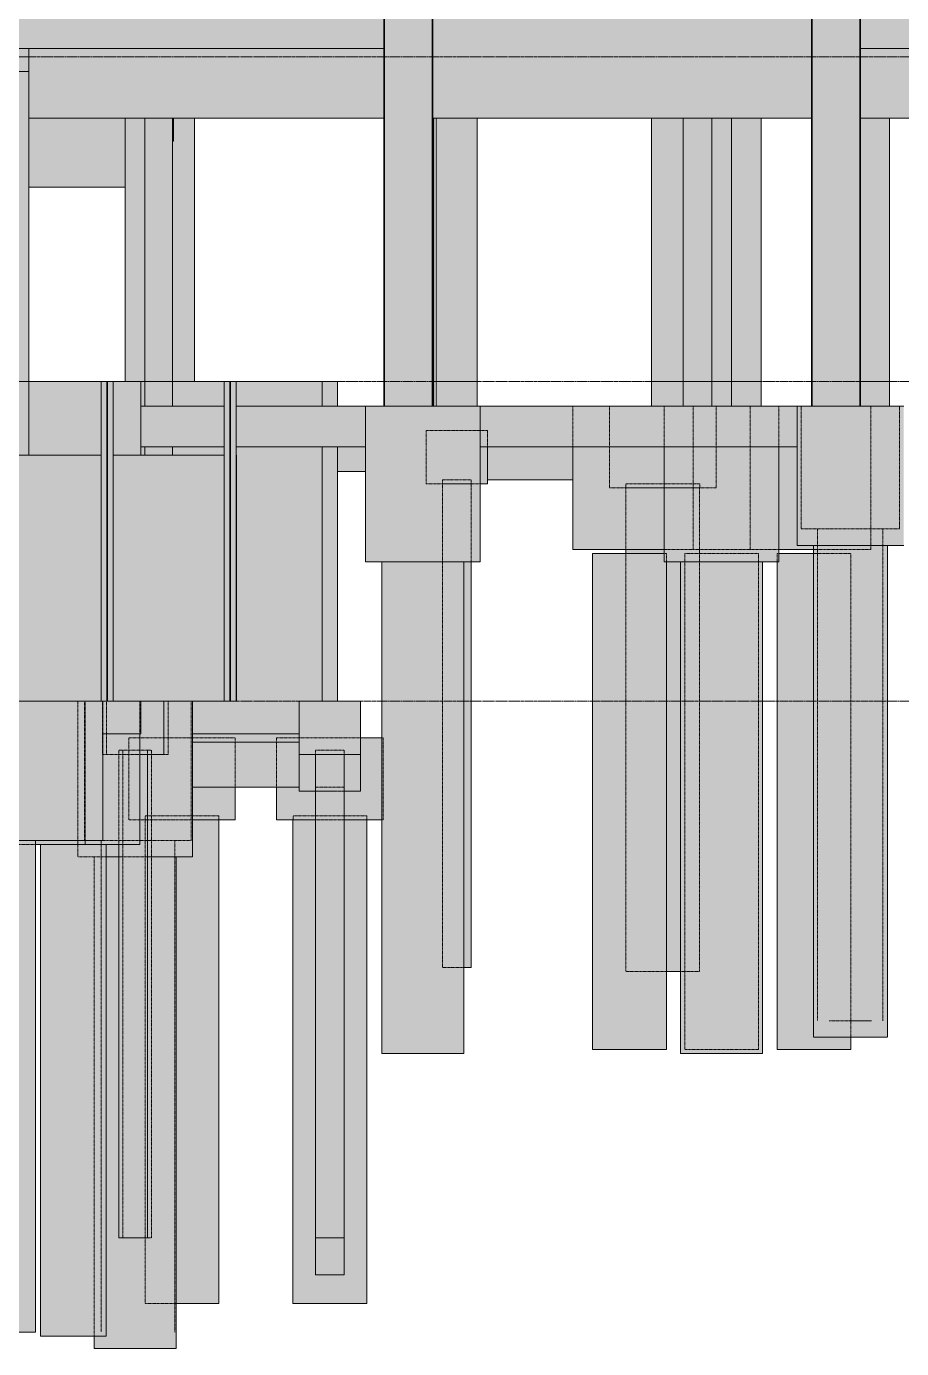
# Model space of a CAD drawing. Extents: x -2131 to 52870, y -3196 to 88043.
# Drawn here: x 36910 to 37978, y 78330 to 79943 of the extents above; entities that cross this region are included whole.
import ezdxf

# ---------------------------------------------------------------- set-up
doc = ezdxf.new("R2010")
doc.units = 0
doc.linetypes.add('Centro', pattern=[3.175, 0.635, -0.47625, 1.5875, -0.47625])
doc.linetypes.add('Traço', pattern=[0.635, 0.3175, -0.3175])
for name, color, linetype, lineweight in [('A-FLOR-LEVL', 7, 'Continuous', 9), ('S-BEAM', 7, 'Continuous', 25), ('S-COLS', 7, 'Continuous', 25), ('S-FNDN', 7, 'Continuous', 25), ('S-FNDN-HDLN', 7, 'Traço', 18)]:
    doc.layers.add(name, color=color, linetype=linetype, lineweight=lineweight)

# ---------------------------------------------------------------- blocks, each defined once
blk = doc.blocks.new('Estaca W Gerdau - W250X32_7-3763720-CT C 004 - CRT ESQ')
at = {"layer": 'S-FNDN', "linetype": 'Traço', "lineweight": 9, "true_color": 0xa4b9db}
blk.add_hatch(color=9, dxfattribs=at).paths.add_polyline_path([(-1880.1, 79120), (-1871.6, 79120), (-1871.6, 79510), (-1886.2, 79510), (-1886.2, 79120)], flags=0)
at = {"layer": 'S-FNDN', "lineweight": 9}
for p, q in [((-1886.2, 79510), (-1886.2, 79120)), ((-1871.6, 79510), (-1886.2, 79510)), ((-1879.3, 79120), (-1879.3, 79510)), ((-1878.5, 79510), (-1878.5, 79120)), ((-1871.6, 79510), (-1871.6, 79120)), ((-1871.6, 79120), (-1886.2, 79120))]:
    blk.add_line(p, q, dxfattribs=at)
blk = doc.blocks.new('PED_BLRET-1EST_R01_2019 - 75x75x65-3763687-CT C 004 - CRT ESQ')
at = {"layer": 'S-FNDN-HDLN', "lineweight": 9}
for p, q in [((1714.1, 79378), (1749.1, 79378)), ((1714.1, 79373), (1714.1, 79378)), ((1749.1, 79373), (1714.1, 79373)), ((1749.1, 79378), (1749.1, 79373))]:
    blk.add_line(p, q, dxfattribs=at)
blk = doc.blocks.new('PED_BLRET-1EST_R01_2019 - 75x75x65-V8-CT C 004 - CRT ESQ')
at = {"layer": 'S-FNDN-HDLN', "lineweight": 9}
for p, q in [((1305.6, 79340), (1340.6, 79340)), ((1305.6, 79335), (1305.6, 79340)), ((1340.6, 79335), (1305.6, 79335)), ((1340.6, 79340), (1340.6, 79335))]:
    blk.add_line(p, q, dxfattribs=at)
blk = doc.blocks.new('PED_BLRET-1EST_R01_2019 - 75x75x65-V9-CT C 004 - CRT ESQ')
at = {"layer": 'S-FNDN-HDLN', "lineweight": 9}
for p, q in [((325.3, 79015), (360.3, 79015)), ((360.3, 79010), (325.3, 79010))]:
    blk.add_line(p, q, dxfattribs=at)
blk = doc.blocks.new('PED_BLRET-1EST_EXCENTRICA_R01_2019 - 110x130x100-3841337-CT C 004 - CRT ESQ')
at = {"layer": 'S-FNDN-HDLN', "lineweight": 9}
for p, q in [((117.3, 78980), (175.1, 78980)), ((117.3, 78975), (117.3, 78980)), ((175.1, 78980), (207.3, 78980)), ((207.3, 78980), (207.3, 78975)), ((175.1, 78975), (117.3, 78975)), ((207.3, 78975), (175.1, 78975))]:
    blk.add_line(p, q, dxfattribs=at)
blk = doc.blocks.new('PED_BLRET-1EST_EXCENTRICA_R01_2019 - 110x130x100-V4-CT C 004 - CRT ESQ')
at = {"layer": 'S-FNDN-HDLN', "lineweight": 9}
for p, q in [((297.8, 78980), (325.3, 78980)), ((297.8, 78975), (297.8, 78980)), ((325.3, 78980), (360.3, 78980)), ((360.3, 78980), (387.8, 78980)), ((387.8, 78980), (387.8, 78975)), ((325.3, 78975), (297.8, 78975)), ((360.3, 78975), (325.3, 78975)), ((387.8, 78975), (360.3, 78975))]:
    blk.add_line(p, q, dxfattribs=at)
blk = doc.blocks.new('PED_BLRET-1EST_EXCENTRICA_R01_2019 - 110x130x100-V12-CT C 004 - CRT ESQ')
at = {"layer": 'S-FNDN-HDLN', "lineweight": 9}
for p, q in [((704, 79385), (794, 79385)), ((704, 79380), (704, 79385)), ((794, 79385), (794, 79380)), ((794, 79380), (704, 79380))]:
    blk.add_line(p, q, dxfattribs=at)
blk = doc.blocks.new('PED_BLRET-1EST_R01_2019 - 75x75x65-V5-CT C 004 - CRT ESQ')
at = {"layer": 'S-FNDN-HDLN', "lineweight": 9}
for p, q in [((85.1, 79060), (110.9, 79060)), ((85.1, 79055), (85.1, 79060)), ((110.9, 79060), (120.1, 79060)), ((120.1, 79060), (120.1, 79055)), ((110.9, 79055), (85.1, 79055)), ((120.1, 79055), (110.9, 79055))]:
    blk.add_line(p, q, dxfattribs=at)
blk = doc.blocks.new('PED_BLRET-1EST_R01_2019 - 75x75x65-V22-CT C 004 - CRT ESQ')
at = {"layer": 'S-FNDN-HDLN', "lineweight": 9}
for p, q in [((90.3, 79055), (90.3, 79060)), ((120.1, 79060), (125.3, 79060)), ((125.3, 79060), (125.3, 79055))]:
    blk.add_line(p, q, dxfattribs=at)

msp = doc.modelspace()

# ---------------------------------------------------------------- hatches: boundary and pattern name
at = {"layer": 'S-BEAM', "true_color": 0xc0c0c0}
for points in [[(35237.409, 79916), (37346.417, 79916), (37346.332, 79976), (35237.409, 79976), (35237.409, 79973.357)], [(37405.417, 79831), (37867.916, 79831.204), (37867.916, 79976), (37405.417, 79976), (37405.417, 79831.327)], [(38225.171, 79916), (38619.41, 79916), (38619.41, 79976), (37926.916, 79976), (37926.927, 79916), (38173.474, 79916)], [(37139.547, 79831), (37346.417, 79831), (37346.332, 79916), (36912.667, 79916), (36912.667, 79831), (37089.405, 79831)], [(38225.171, 79831), (38619.41, 79831), (38619.41, 79916), (37926.927, 79916), (37926.927, 79831), (38173.474, 79831)], [(37030.405, 79747), (37030.405, 79831), (36912.667, 79831), (36912.667, 79747), (36983.384, 79747)], [(37088.154, 79803), (37089.405, 79803), (37089.405, 79831), (37088.154, 79830.891), (37088.154, 79804.432)], [(37687.917, 79430.004), (37850.266, 79430.004), (37850.266, 79480.004), (37463.417, 79480.004), (37463.417, 79430.004), (37656.51, 79430.004)], [(37289.539, 79400.004), (37323.417, 79400.004), (37323.417, 79430.004), (37289.539, 79430.004)], [(37472.405, 79390.004), (37576.359, 79390.004), (37576.359, 79430.004), (37472.405, 79430.004)], [(37139.547, 79070.001), (37242.539, 79070.001), (37242.539, 79080.004), (37112.405, 79080.004), (37112.405, 79070.001)], [(37139.547, 79015.001), (37242.539, 79015.001), (37242.539, 79070.001), (37112.405, 79070.001), (37112.405, 79015.001), (37132.611, 79015.001)]]:
    msp.add_hatch(color=9, dxfattribs=at).paths.add_polyline_path(points, flags=0)
at = {"layer": 'S-BEAM', "true_color": 0xff8040}
h = msp.add_hatch(color=11, dxfattribs=at)
h.paths.add_polyline_path([(37036.154, 79080.004), (37042.405, 79080.004), (37042.405, 79120.004), (37002.877, 79120.001), (37002.877, 79080.004), (37033.197, 79080.004)], flags=0)
h.paths.add_polyline_path([(36912.667, 79420.004), (37001.109, 79420.004), (37001.109, 79510.004), (36912.667, 79510.004), (36912.667, 79443.876)], flags=0)
h.paths.add_polyline_path([(37042.405, 79420.004), (37042.405, 79510.004), (37015.709, 79510.004), (37015.709, 79420.004), (37036.154, 79420.004)], flags=0)
h = msp.add_hatch(color=11, dxfattribs=at)
h.paths.add_polyline_path([(37042.405, 79080.004), (37049.407, 79080.004), (37049.403, 79120.004), (37042.405, 79120.001), (37042.405, 79083.448)], flags=0)
h.paths.add_polyline_path([(37049.403, 79420.004), (37049.407, 79420.004), (37049.403, 79510.004), (37042.405, 79510.004), (37042.405, 79420.004), (37049.207, 79420.004)], flags=0)
h = msp.add_hatch(color=11, dxfattribs=at)
h.paths.add_polyline_path([(37112.405, 79080.004), (37242.539, 79080.004), (37242.939, 79120.001), (37270.539, 79120.001), (37270.539, 79430.004), (37165.709, 79430.004), (37165.709, 79120.001), (37112.405, 79120.001), (37112.405, 79090.889)], flags=0)
h.paths.add_polyline_path([(37088.154, 79420.004), (37151.109, 79420.004), (37151.109, 79430.004), (37088.154, 79430.004)], flags=0)
h.paths.add_polyline_path([(37089.886, 79480.004), (37151.109, 79480.004), (37151.109, 79510.004), (37088.154, 79509.848), (37088.154, 79480.004)], flags=0)
h.paths.add_polyline_path([(37268.385, 79480.004), (37270.539, 79480.004), (37270.539, 79510.004), (37165.709, 79510.004), (37165.929, 79480.004), (37242.939, 79480.004)], flags=0)
at = {"layer": 'S-BEAM', "true_color": 0xc0c0c0}
h = msp.add_hatch(color=9, dxfattribs=at)
h.paths.add_polyline_path([(37139.547, 79430.004), (37151.109, 79430.004), (37151.109, 79480.004), (37049.407, 79480.004), (37049.407, 79430.004), (37119.815, 79430.004)], flags=0)
h.paths.add_polyline_path([(37264.795, 79430.004), (37323.417, 79430.004), (37323.417, 79480.004), (37165.709, 79480.004), (37165.929, 79430.004), (37242.939, 79430.004)], flags=0)
h = msp.add_hatch(color=9, dxfattribs=at)
h.paths.add_polyline_path([(36115.709, 79120.004), (36251.109, 79120.004), (36251.109, 79420.004), (36115.709, 79420.004), (36115.709, 79179.136)], flags=0)
h.paths.add_polyline_path([(35065.709, 79120.004), (35201.109, 79120.004), (35200.932, 79420.004), (35065.709, 79420.004), (35065.709, 79179.136)], flags=0)
h.paths.add_polyline_path([(35215.709, 79120.004), (35351.109, 79120.004), (35351.109, 79420.004), (35215.709, 79420.004), (35215.709, 79135.013)], flags=0)
h.paths.add_polyline_path([(37151.109, 79120.004), (37151.109, 79420.004), (37015.709, 79420.004), (37015.709, 79120.004), (37139.547, 79120.004)], flags=0)
h.paths.add_polyline_path([(35365.709, 79120.004), (35501.109, 79120.004), (35501.109, 79420.004), (35365.709, 79420.004), (35365.709, 79355.63)], flags=0)
h.paths.add_polyline_path([(35515.709, 79120.004), (35651.109, 79120.004), (35651.109, 79420.004), (35515.709, 79420.004), (35515.709, 79179.136)], flags=0)
h.paths.add_polyline_path([(35665.709, 79120.004), (35801.109, 79120.004), (35801.109, 79420.004), (35665.709, 79420.004), (35665.709, 79135.013)], flags=0)
h.paths.add_polyline_path([(35815.709, 79120.004), (35951.109, 79120.004), (35951.109, 79420.004), (35815.709, 79420.004), (35815.709, 79179.136)], flags=0)
h.paths.add_polyline_path([(37001.109, 79120.004), (37001.109, 79420.004), (36865.709, 79420.004), (36865.709, 79120.004), (36984.458, 79120.004)], flags=0)
h.paths.add_polyline_path([(36851.109, 79120.004), (36851.109, 79420.004), (36715.709, 79420.004), (36715.709, 79120.004), (36829.368, 79120.004)], flags=0)
h.paths.add_polyline_path([(35965.709, 79120.004), (36101.109, 79120.004), (36101.109, 79420.004), (35965.709, 79420.004), (35965.709, 79179.136)], flags=0)
h.paths.add_polyline_path([(36265.709, 79120.004), (36401.109, 79120.004), (36401.109, 79420.004), (36265.709, 79420.004), (36265.709, 79179.136)], flags=0)
h.paths.add_polyline_path([(36415.709, 79120.004), (36551.109, 79120.004), (36551.109, 79420.004), (36415.709, 79420.004), (36415.709, 79179.136)], flags=0)
h.paths.add_polyline_path([(36565.709, 79120.004), (36701.109, 79120.004), (36701.109, 79420.004), (36565.709, 79420.004), (36565.709, 79179.136)], flags=0)
at = {"layer": 'S-COLS', "true_color": 0xc0c0c0}
h = msp.add_hatch(color=9, dxfattribs=at)
h.paths.add_polyline_path([(36519.19, 79888), (36568.929, 79888), (36589.149, 79906), (36912.667, 79906), (36912.667, 79916), (36375.677, 79916), (36375.677, 79906), (36429.266, 79906), (36433.406, 79888), (36467.494, 79888)], flags=0)
h.paths.add_polyline_path([(36667.782, 79976), (36912.667, 79976), (36912.667, 80139), (36375.677, 80139), (36375.677, 79976), (36622.583, 79976)], flags=0)
h.paths.add_polyline_path([(36900.463, 80178), (36895.591, 80178.798), (36912.667, 80194), (36756.452, 80178), (36894.694, 80178)], flags=0)
for points in [[(37405.417, 79480.004), (37405.417, 79983), (37346.417, 79983), (37346.417, 79480.004)], [(37926.916, 79480.004), (37926.916, 79983), (37867.916, 79983), (37867.916, 79480.004)], [(36858.002, 79510.004), (36912.667, 79510.004), (36912.667, 79906), (36589.149, 79906), (36568.929, 79888), (36568.929, 79510.004), (36857.721, 79510.004)], [(37030.405, 79510.004), (37054.405, 79510.004), (37054.405, 79831), (37030.405, 79831), (37030.405, 79532.123)], [(37054.405, 79480.004), (37088.154, 79480.004), (37087.85, 79831), (37054.405, 79831), (37054.405, 79488)], [(37405.417, 79480.004), (37406.917, 79480.004), (37406.917, 79831), (37405.417, 79831), (37405.417, 79486.005)], [(37415.457, 79510.004), (37459.905, 79510.004), (37459.905, 79831), (37409.905, 79831), (37409.905, 79510.004)], [(37672.417, 79480.004), (37672.619, 79480.004), (37672.622, 79510.004), (37711.167, 79510.004), (37711.167, 79831), (37672.417, 79831), (37672.417, 79532.123)], [(37722.416, 79480.004), (37745.917, 79480.008), (37745.917, 79831), (37711.167, 79831), (37711.167, 79480.004)], [(37769.917, 79480.004), (37769.917, 79831), (37745.917, 79831), (37745.917, 79480.004), (37767.417, 79480.004)], [(37792.782, 79480.004), (37806.167, 79480.004), (37806.167, 79831), (37769.917, 79831), (37769.917, 79480.004)], [(37962.677, 79480.004), (37962.677, 79831), (37926.927, 79831), (37926.927, 79480.004), (37939.923, 79480.004)]]:
    msp.add_hatch(color=9, dxfattribs=at).paths.add_polyline_path(points, flags=0)
at = {"layer": 'S-COLS', "true_color": 0xff8040}
for points in [[(37088.154, 79510.004), (37114.862, 79510.004), (37114.862, 79831), (37089.405, 79830.996), (37089.405, 79803), (37088.154, 79803), (37088.154, 79532.123)], [(37449.725, 79480.004), (37459.905, 79480.004), (37459.905, 79510.004), (37409.905, 79510.004), (37409.905, 79480.004), (37437.539, 79480.004)], [(37672.622, 79480.004), (37711.167, 79480.004), (37711.167, 79510.004), (37672.622, 79510.004)], [(37084.605, 79420.004), (37088.154, 79420.004), (37088.145, 79430.004), (37054.405, 79430.004), (37054.405, 79420.004), (37064.862, 79420.004)]]:
    msp.add_hatch(color=11, dxfattribs=at).paths.add_polyline_path(points, flags=0)
h = msp.add_hatch(color=11, dxfattribs=at)
h.paths.add_polyline_path([(36912.667, 79120.001), (36912.667, 79120.004), (36865.709, 79120.001)], flags=0)
h.paths.add_polyline_path([(36851.109, 79120.001), (36851.109, 79120.004), (36829.368, 79120.001)], flags=0)
h.paths.add_polyline_path([(36725.976, 79420.004), (36851.109, 79420.004), (36851.109, 79510.004), (36715.709, 79510.004), (36715.709, 79420.004)], flags=0)
h.paths.add_polyline_path([(36912.667, 79420.004), (36912.667, 79510.004), (36865.709, 79510.004), (36865.709, 79420.004)], flags=0)
h.paths.add_polyline_path([(36568.929, 79420.004), (36701.109, 79420.004), (36701.109, 79510.004), (36568.929, 79510.004), (36568.929, 79443.876)], flags=0)
h = msp.add_hatch(color=11, dxfattribs=at)
h.paths.add_polyline_path([(37054.405, 79120.001), (37054.405, 79120.004), (37049.407, 79120.001)], flags=0)
h.paths.add_polyline_path([(37050.56, 79420.004), (37054.405, 79420.004), (37054.405, 79430.004), (37049.407, 79430.004), (37049.407, 79420.004), (37050.282, 79420.004)], flags=0)
h.paths.add_polyline_path([(37054.405, 79480.004), (37054.405, 79510.004), (37049.407, 79510.004), (37049.791, 79480.004), (37052.13, 79480.004)], flags=0)
h = msp.add_hatch(color=11, dxfattribs=at)
h.paths.add_polyline_path([(37276.654, 79120.001), (37289.539, 79120.001), (37289.539, 79430.004), (37270.539, 79430.004), (37270.539, 79120.001)], flags=0)
h.paths.add_polyline_path([(37277.664, 79480.004), (37289.539, 79480.004), (37289.539, 79510.004), (37270.539, 79510.004), (37270.539, 79480.004), (37276.654, 79480.004)], flags=0)
at = {"layer": 'S-FNDN', "true_color": 0xc0c0c0}
for points in [[(37323.417, 79290.004), (37463.417, 79290.004), (37463.417, 79480.004), (37323.417, 79480.004), (37323.417, 79355.63)], [(37850.266, 79310.004), (37980.266, 79310.004), (37980.266, 79480.004), (37850.266, 79480.004), (37850.266, 79355.63)], [(37463.417, 79385.004), (37472.405, 79385.004), (37472.405, 79430.004), (37463.417, 79430.004), (37463.417, 79390.004)], [(37576.359, 79305.004), (37687.917, 79305.004), (37687.917, 79430.004), (37576.359, 79430.004), (37576.359, 79355.63)], [(37827.917, 79290.004), (37827.917, 79430.004), (37687.917, 79430.004), (37687.917, 79290.004), (37811.6, 79290.004)], [(37863.296, 79305.004), (37870.419, 79305.004), (37870.419, 79310.004), (37850.266, 79310.004), (37850.266, 79430.004), (37827.917, 79430.004), (37827.917, 79305.004), (37850.266, 79305.004)], [(37881.863, 78710.004), (37915.266, 78710.004), (37914.992, 79310.004), (37870.419, 79310.004), (37870.419, 78710.004), (37881.688, 78710.004)], [(37936.683, 78710.004), (37960.112, 78710.004), (37960.112, 79310.004), (37915.266, 79310.004), (37915.266, 78710.004), (37929.877, 78710.004)], [(37343.417, 78690.004), (37393.417, 78690.004), (37393.417, 79290.004), (37343.417, 79290.004), (37343.417, 78693.779)], [(37393.417, 78690.004), (37443.417, 78690.004), (37443.417, 79290.004), (37393.417, 79290.004), (37393.417, 78693.779)], [(37447.279, 78795.004), (37452.405, 78795.004), (37452.405, 79290.004), (37443.417, 79290.004), (37443.655, 78795.004)], [(37600.641, 78695.004), (37690.641, 78695.004), (37690.631, 79290.004), (37687.917, 79290.004), (37687.917, 79300.004), (37600.641, 79300.004), (37600.641, 78826.149)], [(37707.917, 78690.004), (37757.917, 78690.004), (37757.917, 79290.004), (37707.917, 79290.004), (37707.917, 78695.004)], [(37757.917, 78690.004), (37807.917, 78690.004), (37807.917, 79290.004), (37757.917, 79290.004), (37757.917, 78693.779)], [(37825.641, 78695.004), (37915.641, 78695.004), (37915.266, 78710.004), (37870.419, 78710.004), (37870.419, 79300.004), (37827.917, 79300.004), (37827.917, 79290.004), (37825.641, 79290.004), (37825.641, 78737.902)], [(36558.877, 78950.001), (37002.877, 78950.001), (37002.877, 79120.001), (36558.877, 79120.001), (36558.877, 79002.643)], [(37077.403, 79055.001), (37077.403, 79120.001), (37049.407, 79120.001), (37049.407, 79080.004), (37048.142, 79080.004), (37048.142, 79055.001), (37072.873, 79055.001)], [(37268.788, 79055.001), (37317.539, 79055.001), (37317.539, 79120.001), (37242.539, 79120.001), (37242.939, 79055.001), (37259.437, 79055.001)], [(37010.306, 78945.001), (37048.142, 78945.001), (37048.142, 79080.004), (37002.877, 79080.004), (37002.877, 78950.001), (36981.504, 78950.001), (36981.504, 78945.001), (37002.877, 78945.001)], [(37022.403, 78465.001), (37057.403, 78465.001), (37057.403, 79055.001), (37048.142, 79055.001), (37048.142, 78945.001), (37022.403, 78945.001), (37022.403, 78473.162)], [(37263.08, 78465.001), (37297.539, 78465.001), (37297.539, 79055.001), (37262.539, 79055.001), (37262.908, 78465.001)], [(37112.405, 78975.001), (37164.611, 78975.001), (37164.611, 79015.001), (37112.405, 79015.001), (37112.405, 79002.643)], [(37092.405, 78385.001), (37144.611, 78385.001), (37144.611, 78975.001), (37112.405, 78975.001), (37112.405, 78930.001), (37092.405, 78930.001), (37092.405, 78473.162)], [(37319.608, 78385.001), (37325.032, 78385.001), (37325.032, 78975.001), (37297.539, 78975.001), (37297.539, 78420.001), (37262.539, 78420.001), (37262.539, 78975.001), (37235.032, 78975.001), (37235.032, 78385.001), (37315.543, 78385.001)], [(36840.877, 78350.001), (36920.877, 78350.001), (36920.877, 78950.001), (36840.877, 78950.001), (36840.877, 78384.915)], [(36926.92, 78345.001), (37006.92, 78345.001), (37006.915, 78945.001), (36926.92, 78945.001), (36926.92, 78350.001)], [(37036.154, 78330.001), (37042.405, 78330.001), (37042.405, 78465.001), (37022.403, 78465.001), (37022.403, 78930.001), (37006.92, 78930.001), (37006.92, 78345.001), (36992.405, 78345.001), (36992.405, 78330.001), (37034.583, 78330.001)], [(37086.955, 78330.001), (37092.405, 78330.001), (37092.405, 78930.001), (37057.403, 78930.001), (37057.403, 78465.001), (37042.405, 78465.001), (37042.405, 78330.001), (37082.856, 78330.001)], [(37294.636, 78420.001), (37297.539, 78420.001), (37297.497, 78465.001), (37262.539, 78465.001), (37262.539, 78420.001), (37292.869, 78420.001)]]:
    msp.add_hatch(color=9, dxfattribs=at).paths.add_polyline_path(points, flags=0)
h = msp.add_hatch(color=9, dxfattribs=at)
h.paths.add_polyline_path([(37704.32, 78790.004), (37707.917, 78790.004), (37707.917, 79290.004), (37690.641, 79290.004), (37690.641, 78790.004), (37697.291, 78790.004)], flags=0)
h.paths.add_polyline_path([(37676.119, 79300.004), (37687.917, 79300.004), (37687.917, 79305.004), (37641.244, 79305.004), (37641.244, 79300.004), (37675.197, 79300.004)], flags=0)
h = msp.add_hatch(color=9, dxfattribs=at)
h.paths.add_polyline_path([(37006.92, 78930.001), (37022.403, 78930.001), (37022.403, 78945.001), (37006.92, 78945.001)], flags=0)
h.paths.add_polyline_path([(37112.405, 78930.001), (37112.405, 79120.001), (37077.403, 79120.001), (37077.403, 79055.001), (37057.403, 79055.001), (37057.403, 78930.001), (37087.85, 78930.001)], flags=0)
h = msp.add_hatch(color=9, dxfattribs=at)
h.paths.add_polyline_path([(37215.032, 78975.001), (37262.539, 78975.001), (37262.539, 79010.001), (37242.539, 79010.001), (37242.539, 79015.001), (37215.032, 79015.001), (37215.032, 79002.643)], flags=0)
h.paths.add_polyline_path([(37343.417, 78975.001), (37343.417, 79075.001), (37317.539, 79075.001), (37317.539, 79010.001), (37297.539, 79010.001), (37297.539, 78975.001), (37320.484, 78975.001)], flags=0)
h = msp.add_hatch(color=9, dxfattribs=at)
h.paths.add_polyline_path([(37317.539, 79010.001), (37317.539, 79055.001), (37297.539, 79055.001), (37297.539, 79010.001)], flags=0)
h.paths.add_polyline_path([(37262.539, 79010.001), (37262.539, 79055.001), (37242.539, 79055.001), (37242.939, 79010.001), (37243.877, 79010.001)], flags=0)
h = msp.add_hatch(color=9, dxfattribs=at)
h.paths.add_polyline_path([(36932.761, 78945.001), (36981.504, 78945.001), (36981.504, 78950.001), (36920.877, 78950.001), (36920.877, 78945.001)], flags=0)
h.paths.add_polyline_path([(36752.337, 78945.001), (36840.877, 78945.001), (36840.877, 78950.001), (36752.337, 78950.001)], flags=0)

# ---------------------------------------------------------------- linework, layer by layer
at = {"layer": 'A-FLOR-LEVL', "linetype": 'Centro'}
for p, q in [((34691.966, 79906), (39504.639, 79906)), ((34691.966, 79510.004), (39504.639, 79510.004)), ((34691.966, 79120.001), (39504.639, 79120.001))]:
    msp.add_line(p, q, dxfattribs=at)
at = {"layer": 'S-BEAM', "lineweight": 9}
for p, q in [((37926.916, 79976), (37926.916, 79916)), ((35237.409, 79916), (37346.417, 79916)), ((36912.667, 79916), (36912.667, 79831)), ((37926.916, 79916), (38619.41, 79916)), ((37926.927, 79916), (37926.927, 79906)), ((37926.927, 79906), (37926.927, 79831)), ((37346.417, 79831), (36912.667, 79831)), ((37089.405, 79803), (37089.405, 79831)), ((37405.417, 79831), (37867.916, 79831)), ((37926.927, 79831), (38619.41, 79831)), ((37088.154, 79803), (37089.405, 79803)), ((36912.667, 79747), (37030.405, 79747)), ((37001.109, 79510.004), (36912.667, 79510.004)), ((36912.667, 79510.004), (36912.667, 79420.004)), ((37042.405, 79510.004), (37015.709, 79510.004)), ((37042.405, 79510.004), (37049.407, 79510.004)), ((37049.407, 79480.004), (37049.407, 79510.004)), ((37151.109, 79510.004), (37088.154, 79510.004)), ((37270.539, 79510.004), (37165.709, 79510.004)), ((37270.539, 79480.004), (37270.539, 79510.004)), ((37049.407, 79430.004), (37049.407, 79480.004)), ((37049.407, 79480.004), (37049.407, 79430.004)), ((37049.407, 79480.004), (37151.109, 79480.004)), ((37165.709, 79480.004), (37323.417, 79480.004)), ((37463.417, 79480.004), (37850.266, 79480.004)), ((37049.407, 79420.004), (37049.407, 79430.004)), ((37049.407, 79430.004), (37151.109, 79430.004)), ((37165.709, 79430.004), (37323.417, 79430.004)), ((37270.539, 79120.001), (37270.539, 79430.004)), ((37463.417, 79430.004), (37850.266, 79430.004)), ((37001.109, 79420.004), (36865.709, 79420.004)), ((37151.109, 79420.004), (37015.709, 79420.004)), ((37165.929, 79420.004), (37165.929, 79120.004)), ((37289.539, 79400.004), (37323.417, 79400.004)), ((37472.405, 79390.004), (37576.359, 79390.004)), ((36865.709, 79120.004), (37001.109, 79120.004)), ((37015.709, 79120.004), (37151.109, 79120.004)), ((37049.407, 79080.004), (37049.407, 79120.004)), ((37002.877, 79080.004), (37042.405, 79080.004)), ((37049.407, 79080.004), (37042.405, 79080.004)), ((37112.405, 79080.004), (37242.539, 79080.004)), ((37112.405, 79070.001), (37242.539, 79070.001)), ((37242.539, 79015.001), (37112.405, 79015.001))]:
    msp.add_line(p, q, dxfattribs=at)
at = {"layer": 'S-COLS', "color": 66, "lineweight": 35, "true_color": 0x578d05}
for p, q in [((37346.417, 79983), (37346.417, 79480.004)), ((37405.417, 79983), (37405.417, 79480.004)), ((37867.916, 79983), (37867.916, 79480.004)), ((37926.916, 79983), (37926.916, 79480.004))]:
    msp.add_line(p, q, dxfattribs=at)
at = {"layer": 'S-COLS', "lineweight": 9}
for p, q in [((36912.667, 79888), (36912.667, 79916)), ((36912.667, 79906), (36568.929, 79906)), ((36912.667, 79510.004), (36912.667, 79906)), ((36912.667, 79888), (36568.929, 79888)), ((37030.405, 79831), (37030.405, 79510.004)), ((37054.405, 79831), (37054.405, 79510.004)), ((37088.154, 79831), (37088.154, 79480.004)), ((37114.862, 79831), (37114.862, 79510.004)), ((37406.917, 79831), (37406.917, 79480.004)), ((37409.905, 79831), (37409.905, 79510.004)), ((37459.905, 79831), (37459.905, 79510.004)), ((37672.417, 79831), (37672.417, 79480.004)), ((37711.167, 79831), (37711.167, 79480.004)), ((37745.917, 79831), (37745.917, 79480.004)), ((37769.917, 79831), (37769.917, 79480.004)), ((37806.167, 79831), (37806.167, 79480.004)), ((37926.927, 79831), (37926.927, 79480.004)), ((37962.677, 79831), (37962.677, 79480.004)), ((36912.667, 79510.004), (36865.709, 79510.004)), ((36912.667, 79510.004), (36865.709, 79510.004)), ((36912.667, 79420.004), (36912.667, 79510.004)), ((37054.405, 79510.004), (37049.407, 79510.004)), ((37054.405, 79510.004), (37049.407, 79510.004)), ((37054.405, 79510.004), (37054.405, 79480.004)), ((37088.154, 79510.004), (37054.405, 79510.004)), ((37088.154, 79510.004), (37088.154, 79480.004)), ((37270.539, 79510.004), (37270.539, 79480.004)), ((37289.539, 79510.004), (37270.539, 79510.004)), ((37289.539, 79510.004), (37289.539, 79480.004)), ((37406.917, 79510.004), (37405.417, 79510.004)), ((37406.917, 79510.004), (37406.917, 79480.004)), ((37409.905, 79510.004), (37409.905, 79480.004)), ((37459.905, 79510.004), (37409.905, 79510.004)), ((37459.905, 79510.004), (37409.905, 79510.004)), ((37459.905, 79510.004), (37459.905, 79480.004)), ((37672.622, 79510.004), (37672.622, 79480.004)), ((37711.167, 79510.004), (37672.622, 79510.004)), ((37711.167, 79510.004), (37711.167, 79480.004)), ((37745.917, 79510.004), (37711.167, 79510.004)), ((37745.917, 79510.004), (37745.917, 79480.004)), ((37769.917, 79510.004), (37745.917, 79510.004)), ((37806.167, 79510.004), (37769.917, 79510.004)), ((37769.917, 79510.004), (37769.917, 79480.004)), ((37806.167, 79510.004), (37806.167, 79480.004)), ((37926.927, 79510.004), (37926.927, 79480.004)), ((37962.677, 79510.004), (37926.927, 79510.004)), ((37962.677, 79510.004), (37962.677, 79480.004)), ((37054.405, 79430.004), (37054.405, 79420.004)), ((37088.154, 79430.004), (37088.154, 79420.004)), ((37270.539, 79430.004), (37270.539, 79120.001)), ((37289.539, 79430.004), (37289.539, 79120.001))]:
    msp.add_line(p, q, dxfattribs=at)
at = {"layer": 'S-FNDN', "lineweight": 9}
for p, q in [((37323.417, 79480.004), (37463.417, 79480.004)), ((37323.417, 79290.004), (37323.417, 79480.004)), ((37463.417, 79290.004), (37463.417, 79480.004)), ((37850.266, 79480.004), (37980.266, 79480.004)), ((37850.266, 79310.004), (37850.266, 79480.004)), ((37472.405, 79385.004), (37472.405, 79430.004)), ((37576.359, 79305.004), (37576.359, 79430.004)), ((37687.917, 79290.004), (37687.917, 79430.004)), ((37827.917, 79290.004), (37827.917, 79430.004)), ((37472.405, 79385.004), (37463.417, 79385.004)), ((37687.917, 79305.004), (37576.359, 79305.004)), ((37641.244, 79305.004), (37641.244, 79300.004)), ((37870.419, 79305.004), (37827.917, 79305.004)), ((37980.266, 79310.004), (37850.266, 79310.004)), ((37870.266, 79310.004), (37870.266, 78710.004)), ((37960.266, 78710.004), (37960.266, 79310.004)), ((37463.417, 79290.004), (37323.417, 79290.004)), ((37343.417, 79290.004), (37343.417, 78690.004)), ((37443.417, 78690.004), (37443.417, 79290.004)), ((37452.405, 78795.004), (37452.405, 79290.004)), ((37600.641, 79300.004), (37600.641, 78695.004)), ((37600.641, 79300.004), (37687.966, 79300.004)), ((37827.917, 79290.004), (37687.917, 79290.004)), ((37690.641, 78695.004), (37690.641, 79290.004)), ((37707.917, 79290.004), (37707.917, 78690.004)), ((37807.917, 78690.004), (37807.917, 79290.004)), ((37825.641, 79290.004), (37825.641, 78695.004)), ((37828.08, 79300.004), (37870.419, 79300.004)), ((37002.877, 78950.001), (37002.877, 79120.001)), ((37077.403, 79055.001), (37077.403, 79120.001)), ((37112.405, 78930.001), (37112.405, 79120.001)), ((37242.539, 79120.001), (37317.539, 79120.001)), ((37242.539, 79055.001), (37242.539, 79120.001)), ((37317.539, 79055.001), (37317.539, 79120.001)), ((37048.142, 78945.001), (37048.142, 79080.004)), ((37317.539, 79075.001), (37343.417, 79075.001)), ((37077.403, 79055.001), (37048.142, 79055.001)), ((37057.403, 78465.001), (37057.403, 79055.001)), ((37242.539, 79010.001), (37242.539, 79055.001)), ((37317.539, 79055.001), (37242.539, 79055.001)), ((37262.539, 79055.001), (37262.539, 78465.001)), ((37297.539, 78465.001), (37297.539, 79055.001)), ((37317.539, 79010.001), (37317.539, 79055.001)), ((37164.611, 78975.001), (37164.611, 79015.001)), ((37215.032, 78975.001), (37215.032, 79015.001)), ((37262.584, 79010.001), (37242.539, 79010.001)), ((37317.539, 79010.001), (37297.539, 79010.001)), ((37164.611, 78975.001), (37112.405, 78975.001)), ((37144.611, 78385.001), (37144.611, 78975.001)), ((37262.539, 78975.001), (37215.032, 78975.001)), ((37235.032, 78975.001), (37235.032, 78385.001)), ((37343.417, 78975.001), (37297.539, 78975.001)), ((37325.032, 78385.001), (37325.032, 78975.001)), ((37002.877, 78950.001), (36558.877, 78950.001)), ((36920.877, 78350.001), (36920.877, 78950.001)), ((36981.504, 78945.001), (36981.504, 78950.001)), ((36981.504, 78945.001), (36920.872, 78945.001)), ((36926.92, 78945.001), (36926.92, 78345.001)), ((37048.142, 78945.001), (36981.504, 78945.001)), ((37022.403, 78930.001), (37006.9, 78930.001)), ((37006.92, 78345.001), (37006.92, 78945.001)), ((37022.403, 78945.001), (37022.403, 78465.001)), ((37112.405, 78930.001), (37057.403, 78930.001)), ((37092.405, 78330.001), (37092.405, 78930.001)), ((37452.405, 78795.004), (37443.655, 78795.004)), ((37707.99, 78790.004), (37690.649, 78790.004)), ((37915.266, 78710.004), (37870.419, 78710.004)), ((37960.112, 78710.004), (37915.266, 78710.004)), ((37915.641, 78695.004), (37915.641, 78710.004)), ((37393.417, 78690.004), (37343.417, 78690.004)), ((37443.417, 78690.004), (37393.417, 78690.004)), ((37690.641, 78695.004), (37600.641, 78695.004)), ((37757.917, 78690.004), (37707.917, 78690.004)), ((37807.917, 78690.004), (37757.917, 78690.004)), ((37915.641, 78695.004), (37825.641, 78695.004)), ((37057.403, 78465.001), (37022.403, 78465.001)), ((37262.539, 78465.001), (37262.539, 78420.001)), ((37297.539, 78465.001), (37262.539, 78465.001)), ((37297.539, 78420.001), (37297.539, 78465.001)), ((37297.539, 78420.001), (37262.539, 78420.001)), ((37144.611, 78385.001), (37092.38, 78385.001)), ((37325.032, 78385.001), (37235.032, 78385.001)), ((36920.877, 78350.001), (36840.877, 78350.001)), ((37006.92, 78345.001), (36926.92, 78345.001)), ((36992.405, 78345.001), (36992.405, 78330.001)), ((37042.405, 78330.001), (36992.405, 78330.001)), ((37092.405, 78330.001), (37042.405, 78330.001))]:
    msp.add_line(p, q, dxfattribs=at)
at = {"layer": 'S-FNDN-HDLN', "lineweight": 9}
for p, q in [((37576.359, 79430.009), (37576.359, 79480.004)), ((37621.244, 79380.004), (37621.244, 79480.004)), ((37687.917, 79430.009), (37687.917, 79480.004)), ((37723.5, 79480.004), (37723.5, 79305.004)), ((37751.244, 79380.004), (37751.244, 79480.004)), ((37792.782, 79305.004), (37792.782, 79480.004)), ((37827.917, 79430.009), (37827.917, 79480.004)), ((37854.915, 79330.004), (37854.915, 79480.004)), ((37939.923, 79305.004), (37939.923, 79480.004)), ((37974.915, 79330.004), (37974.915, 79480.004)), ((37397.405, 79450.004), (37402.906, 79450.004)), ((37397.405, 79430.004), (37397.405, 79450.004)), ((37402.906, 79450.004), (37472.405, 79450.004)), ((37472.405, 79430.009), (37472.405, 79450.004)), ((37397.405, 79385.004), (37397.405, 79430.004)), ((37463.412, 79385.004), (37397.405, 79385.004)), ((37417.405, 79385.004), (37417.405, 78795.004)), ((37452.405, 79290.009), (37452.405, 79385.004)), ((37751.244, 79380.004), (37621.244, 79380.004)), ((37641.244, 79380.004), (37641.244, 79305.009)), ((37731.244, 78790.004), (37731.244, 79380.004)), ((37974.915, 79330.004), (37854.915, 79330.004)), ((37874.915, 79330.004), (37874.915, 78730.004)), ((37954.915, 78730.004), (37954.915, 79330.004)), ((37723.5, 79305.004), (37687.92, 79305.004)), ((37792.782, 79305.004), (37723.5, 79305.004)), ((37827.915, 79305.004), (37792.782, 79305.004)), ((37939.923, 79305.004), (37870.422, 79305.004)), ((37641.244, 79299.999), (37641.244, 78790.004)), ((37687.968, 79300.004), (37690.641, 79300.004)), ((37690.641, 79290.009), (37690.641, 79300.004)), ((37713.141, 79300.004), (37713.141, 78695.004)), ((37713.141, 79300.004), (37803.141, 79300.004)), ((37803.141, 78695.004), (37803.141, 79300.004)), ((37825.641, 79300.004), (37825.641, 79290.009)), ((37825.641, 79300.004), (37828.08, 79300.004)), ((37870.424, 79300.004), (37915.641, 79300.004)), ((37915.641, 78710.009), (37915.641, 79300.004)), ((36972.405, 78930.001), (36972.405, 79120.001)), ((36980.78, 78950.001), (36980.78, 79120.001)), ((36981.504, 78950.006), (36981.504, 79120.001)), ((37002.403, 79070.001), (37002.403, 79120.001)), ((37007.576, 79070.001), (37007.576, 79120.001)), ((37048.142, 79080.004), (37048.142, 79120.001)), ((37082.576, 79055.001), (37082.576, 79120.001)), ((37110.78, 78950.001), (37110.78, 79120.001)), ((37034.611, 79075.001), (37084.612, 79075.001)), ((37034.611, 78975.001), (37034.611, 79075.001)), ((37084.612, 79075.001), (37136.444, 79075.001)), ((37136.444, 79075.001), (37164.611, 79075.001)), ((37164.611, 79015.006), (37164.611, 79075.001)), ((37215.032, 79075.001), (37242.534, 79075.001)), ((37215.032, 79015.006), (37215.032, 79075.001)), ((37242.539, 79075.001), (37270.539, 79075.001)), ((37270.539, 79075.001), (37289.539, 79075.001)), ((37289.539, 79075.001), (37317.539, 79075.001)), ((37343.422, 79075.001), (37345.032, 79075.001)), ((37345.032, 78975.001), (37345.032, 79075.001)), ((37002.403, 79055.001), (37002.403, 79070.001)), ((37007.576, 79055.001), (37007.576, 79070.001)), ((37048.137, 79055.001), (37002.403, 79055.001)), ((37022.403, 79055.001), (37022.403, 78945.006)), ((37027.576, 79055.001), (37027.576, 78465.001)), ((37062.576, 78465.001), (37062.576, 79055.001)), ((37082.576, 79055.001), (37077.408, 79055.001)), ((37270.539, 79010.001), (37262.589, 79010.001)), ((37289.539, 79010.001), (37270.539, 79010.001)), ((37297.534, 79010.001), (37289.539, 79010.001)), ((37112.4, 78975.001), (37034.611, 78975.001)), ((37054.611, 78975.001), (37054.611, 78385.001)), ((37297.534, 78975.001), (37262.544, 78975.001)), ((37345.032, 78975.001), (37343.422, 78975.001)), ((37000.78, 78950.001), (37000.78, 78350.001)), ((37110.78, 78950.001), (37002.882, 78950.001)), ((37090.78, 78350.001), (37090.78, 78950.001)), ((36920.867, 78945.001), (36840.882, 78945.001)), ((37006.895, 78930.001), (36972.405, 78930.001)), ((36992.405, 78930.001), (36992.405, 78345.006)), ((37057.398, 78930.001), (37022.408, 78930.001)), ((37443.655, 78795.004), (37417.405, 78795.004)), ((37690.644, 78790.004), (37641.244, 78790.004)), ((37731.244, 78790.004), (37707.994, 78790.004)), ((37914.915, 78730.004), (37889.139, 78730.004)), ((37889.203, 78730.004), (37914.915, 78730.004)), ((37940.858, 78730.004), (37914.915, 78730.004)), ((37914.993, 78730.004), (37940.626, 78730.004)), ((37803.141, 78695.004), (37713.141, 78695.004)), ((37062.576, 78465.001), (37057.409, 78465.001)), ((37092.375, 78385.001), (37054.611, 78385.001))]:
    msp.add_line(p, q, dxfattribs=at)

# ---------------------------------------------------------------- block references
at = {"layer": 'S-FNDN', "lineweight": 9}
for p in [(38887.269, 0), (39037.269, 0)]:
    msp.add_blockref('Estaca W Gerdau - W250X32_7-3763720-CT C 004 - CRT ESQ', p, dxfattribs=at)
at = {"layer": 'S-FNDN', "linetype": 'Traço', "lineweight": 9}
for name, p in [('PED_BLRET-1EST_R01_2019 - 75x75x65-V8-CT C 004 - CRT ESQ', (36111.76, 50)), ('PED_BLRET-1EST_EXCENTRICA_R01_2019 - 110x130x100-V12-CT C 004 - CRT ESQ', (36937.269, 0)), ('PED_BLRET-1EST_R01_2019 - 75x75x65-V5-CT C 004 - CRT ESQ', (36937.269, 0)), ('PED_BLRET-1EST_R01_2019 - 75x75x65-V22-CT C 004 - CRT ESQ', (36937.269, 0)), ('PED_BLRET-1EST_R01_2019 - 75x75x65-3763687-CT C 004 - CRT ESQ', (35548.398, -318.003)), ('PED_BLRET-1EST_R01_2019 - 75x75x65-V9-CT C 004 - CRT ESQ', (36937.269, 0)), ('PED_BLRET-1EST_EXCENTRICA_R01_2019 - 110x130x100-3841337-CT C 004 - CRT ESQ', (36937.269, 0)), ('PED_BLRET-1EST_EXCENTRICA_R01_2019 - 110x130x100-V4-CT C 004 - CRT ESQ', (36937.269, 0))]:
    msp.add_blockref(name, p, dxfattribs=at)

doc.saveas('drawing.dxf')
